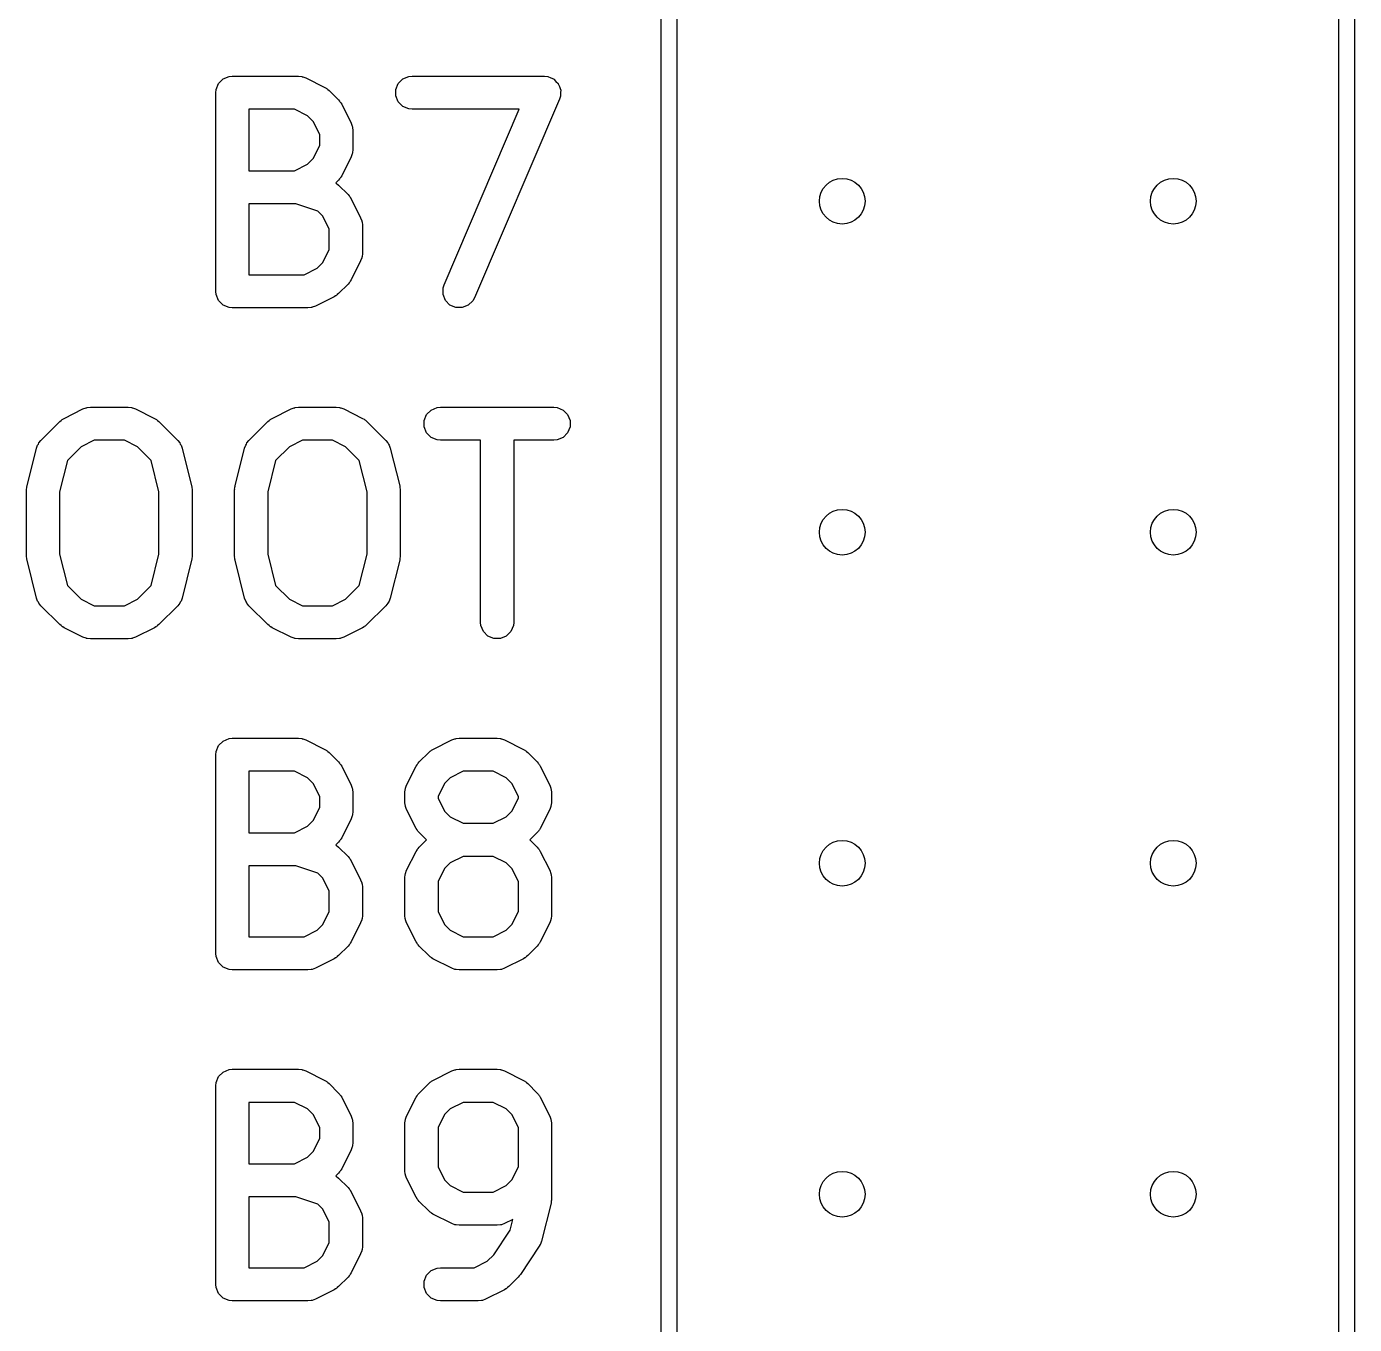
# Model space of a CAD drawing. Extents: x 0.05 to 1.97, y 0.05 to 3.57.
# Drawn here: x 1.5034 to 1.9045, y 1.1107 to 1.5028 of the extents above; entities that cross this region are included whole.
import ezdxf

# ---------------------------------------------------------------- set-up
doc = ezdxf.new("R2010")
doc.units = 0
doc.header["$MEASUREMENT"] = 0
doc.layers.add('BLACK', color=7, linetype='CONTINUOUS')

msp = doc.modelspace()

# ---------------------------------------------------------------- linework, layer by layer
at = {"layer": 'BLACK', "linetype": 'CONTINUOUS'}
for p, q in [((1.8998, 0.9), (1.8998, 2.5)), ((1.90453, 2.50236), (1.90453, 0.89764)), ((1.69508, 0.89764), (1.69508, 2.4)), ((1.6998, 2.39764), (1.6998, 0.9)), ((1.56066, 1.48374), (1.56141, 1.48554)), ((1.56141, 1.48554), (1.56279, 1.48692)), ((1.56279, 1.48692), (1.56459, 1.48767)), ((1.56459, 1.48767), (1.56556, 1.48776)), ((1.56556, 1.48776), (1.58556, 1.48776)), ((1.58556, 1.48776), (1.58654, 1.48767)), ((1.58654, 1.48767), (1.58671, 1.4876)), ((1.58671, 1.4876), (1.58688, 1.48759)), ((1.58688, 1.48759), (1.5878, 1.48723)), ((1.5878, 1.48723), (1.59351, 1.48438)), ((1.59351, 1.48438), (1.59393, 1.48411)), ((1.59393, 1.48411), (1.59406, 1.48406)), ((1.61495, 1.48374), (1.61569, 1.48554)), ((1.61569, 1.48554), (1.61707, 1.48692)), ((1.61707, 1.48692), (1.61887, 1.48767)), ((1.61887, 1.48767), (1.61985, 1.48776)), ((1.61985, 1.48776), (1.65985, 1.48776)), ((1.65985, 1.48776), (1.66083, 1.48767)), ((1.66083, 1.48767), (1.66085, 1.48765)), ((1.66085, 1.48765), (1.66088, 1.48765)), ((1.66088, 1.48765), (1.66176, 1.48728)), ((1.66176, 1.48728), (1.66263, 1.48692)), ((1.66263, 1.48692), (1.66265, 1.4869)), ((1.66265, 1.4869), (1.66268, 1.48689)), ((1.66268, 1.48689), (1.66334, 1.48621)), ((1.66334, 1.48621), (1.66401, 1.48554)), ((1.66401, 1.48554), (1.66402, 1.48551)), ((1.66402, 1.48551), (1.66404, 1.48549)), ((1.66404, 1.48549), (1.66439, 1.48461)), ((1.66439, 1.48461), (1.66475, 1.48374)), ((1.56056, 1.48276), (1.56066, 1.48374)), ((1.56056, 1.42276), (1.56056, 1.48276)), ((1.59406, 1.48406), (1.59419, 1.48395)), ((1.59419, 1.48395), (1.59434, 1.48386)), ((1.59434, 1.48386), (1.59443, 1.48376)), ((1.59443, 1.48376), (1.59481, 1.48344)), ((1.59481, 1.48344), (1.59767, 1.48058)), ((1.59767, 1.48058), (1.59799, 1.4802)), ((1.59799, 1.4802), (1.59809, 1.48011)), ((1.59809, 1.48011), (1.59818, 1.47996)), ((1.61495, 1.48179), (1.61495, 1.48374)), ((1.61569, 1.47999), (1.61495, 1.48179)), ((1.66445, 1.48079), (1.63873, 1.42079)), ((1.66474, 1.48173), (1.66445, 1.48079)), ((1.66475, 1.48179), (1.66474, 1.48176)), ((1.66474, 1.48176), (1.66474, 1.48173)), ((1.66475, 1.48374), (1.66475, 1.48371)), ((1.66475, 1.48371), (1.66477, 1.48368)), ((1.66477, 1.48368), (1.66475, 1.48273)), ((1.66475, 1.48273), (1.66475, 1.48179)), ((1.58438, 1.47776), (1.57056, 1.47776)), ((1.57056, 1.47776), (1.57056, 1.45919)), ((1.58832, 1.4758), (1.58438, 1.47776)), ((1.59818, 1.47996), (1.59829, 1.47983)), ((1.59829, 1.47983), (1.59834, 1.4797)), ((1.59834, 1.4797), (1.59861, 1.47928)), ((1.59861, 1.47928), (1.60146, 1.47357)), ((1.61707, 1.47861), (1.61569, 1.47999)), ((1.61887, 1.47786), (1.61707, 1.47861)), ((1.61985, 1.47776), (1.61887, 1.47786)), ((1.65227, 1.47776), (1.61985, 1.47776)), ((1.62954, 1.42473), (1.65227, 1.47776)), ((1.59003, 1.47409), (1.58832, 1.4758)), ((1.59199, 1.47015), (1.59003, 1.47409)), ((1.60146, 1.47357), (1.60181, 1.47265)), ((1.60181, 1.47265), (1.60183, 1.47248)), ((1.60183, 1.47248), (1.6019, 1.47231)), ((1.6019, 1.47231), (1.60199, 1.47133)), ((1.59199, 1.4668), (1.59199, 1.47015)), ((1.60199, 1.47133), (1.60199, 1.46562)), ((1.59003, 1.46287), (1.59199, 1.4668)), ((1.60181, 1.4643), (1.60146, 1.46338)), ((1.60183, 1.46448), (1.60181, 1.4643)), ((1.6019, 1.46464), (1.60183, 1.46448)), ((1.60199, 1.46562), (1.6019, 1.46464)), ((1.58438, 1.45919), (1.58832, 1.46116)), ((1.58832, 1.46116), (1.59003, 1.46287)), ((1.60146, 1.46338), (1.59861, 1.45767)), ((1.57056, 1.45919), (1.58438, 1.45919)), ((1.59767, 1.45637), (1.59683, 1.45553)), ((1.59799, 1.45675), (1.59767, 1.45637)), ((1.59809, 1.45684), (1.59799, 1.45675)), ((1.59818, 1.45699), (1.59809, 1.45684)), ((1.59829, 1.45713), (1.59818, 1.45699)), ((1.59834, 1.45725), (1.59829, 1.45713)), ((1.59861, 1.45767), (1.59834, 1.45725)), ((1.59683, 1.45553), (1.59691, 1.45549)), ((1.59691, 1.45549), (1.59767, 1.45487)), ((1.59767, 1.45487), (1.60053, 1.45201)), ((1.60053, 1.45201), (1.60084, 1.45163)), ((1.58475, 1.44919), (1.57056, 1.44919)), ((1.57056, 1.44919), (1.57056, 1.42776)), ((1.59143, 1.44696), (1.58475, 1.44919)), ((1.60084, 1.45163), (1.60094, 1.45154)), ((1.60094, 1.45154), (1.60104, 1.45139)), ((1.60104, 1.45139), (1.60115, 1.45126)), ((1.60115, 1.45126), (1.6012, 1.45113)), ((1.6012, 1.45113), (1.60146, 1.45071)), ((1.60146, 1.45071), (1.60432, 1.445)), ((1.59288, 1.44552), (1.59143, 1.44696)), ((1.59485, 1.44158), (1.59288, 1.44552)), ((1.60432, 1.445), (1.60467, 1.44408)), ((1.60467, 1.44408), (1.60468, 1.4439)), ((1.59485, 1.43537), (1.59485, 1.44158)), ((1.60468, 1.4439), (1.60475, 1.44374)), ((1.60475, 1.44374), (1.60485, 1.44276)), ((1.60485, 1.44276), (1.60485, 1.43419)), ((1.59288, 1.43144), (1.59485, 1.43537)), ((1.60432, 1.43196), (1.60146, 1.42624)), ((1.60467, 1.43287), (1.60432, 1.43196)), ((1.60468, 1.43305), (1.60467, 1.43287)), ((1.60475, 1.43322), (1.60468, 1.43305)), ((1.60485, 1.43419), (1.60475, 1.43322)), ((1.58724, 1.42776), (1.59117, 1.42973)), ((1.59117, 1.42973), (1.59288, 1.43144)), ((1.57056, 1.42776), (1.58724, 1.42776)), ((1.60053, 1.42494), (1.59767, 1.42208)), ((1.60084, 1.42533), (1.60053, 1.42494)), ((1.60094, 1.42541), (1.60084, 1.42533)), ((1.60104, 1.42556), (1.60094, 1.42541)), ((1.60115, 1.4257), (1.60104, 1.42556)), ((1.6012, 1.42582), (1.60115, 1.4257)), ((1.60146, 1.42624), (1.6012, 1.42582)), ((1.62924, 1.4238), (1.62954, 1.42473)), ((1.56066, 1.42179), (1.56056, 1.42276)), ((1.56141, 1.41999), (1.56066, 1.42179)), ((1.56279, 1.41861), (1.56141, 1.41999)), ((1.59637, 1.42115), (1.59066, 1.41829)), ((1.59679, 1.42141), (1.59637, 1.42115)), ((1.59691, 1.42146), (1.59679, 1.42141)), ((1.59705, 1.42158), (1.59691, 1.42146)), ((1.5972, 1.42167), (1.59705, 1.42158)), ((1.59729, 1.42177), (1.5972, 1.42167)), ((1.59767, 1.42208), (1.59729, 1.42177)), ((1.62922, 1.42185), (1.62924, 1.4238)), ((1.62994, 1.42004), (1.62922, 1.42185)), ((1.63131, 1.41864), (1.62994, 1.42004)), ((1.63826, 1.41993), (1.63686, 1.41857)), ((1.63873, 1.42079), (1.63826, 1.41993)), ((1.56459, 1.41786), (1.56279, 1.41861)), ((1.56556, 1.41776), (1.56459, 1.41786)), ((1.58842, 1.41776), (1.56556, 1.41776)), ((1.5894, 1.41786), (1.58842, 1.41776)), ((1.58956, 1.41793), (1.5894, 1.41786)), ((1.58974, 1.41794), (1.58956, 1.41793)), ((1.59066, 1.41829), (1.58974, 1.41794)), ((1.6331, 1.41787), (1.63131, 1.41864)), ((1.63505, 1.41785), (1.6331, 1.41787)), ((1.63686, 1.41857), (1.63505, 1.41785)), ((1.51384, 1.38376), (1.51393, 1.38386)), ((1.51393, 1.38386), (1.51408, 1.38395)), ((1.51408, 1.38395), (1.51421, 1.38406)), ((1.51421, 1.38406), (1.51434, 1.38411)), ((1.51434, 1.38411), (1.51476, 1.38438)), ((1.51476, 1.38438), (1.52047, 1.38723)), ((1.52047, 1.38723), (1.52139, 1.38759)), ((1.52139, 1.38759), (1.52157, 1.3876)), ((1.52157, 1.3876), (1.52173, 1.38767)), ((1.52173, 1.38767), (1.52271, 1.38776)), ((1.52271, 1.38776), (1.53414, 1.38776)), ((1.53414, 1.38776), (1.53511, 1.38767)), ((1.53511, 1.38767), (1.53528, 1.3876)), ((1.53528, 1.3876), (1.53546, 1.38759)), ((1.53546, 1.38759), (1.53637, 1.38723)), ((1.53637, 1.38723), (1.54209, 1.38438)), ((1.54209, 1.38438), (1.54251, 1.38411)), ((1.54251, 1.38411), (1.54263, 1.38406)), ((1.54263, 1.38406), (1.54276, 1.38395)), ((1.54276, 1.38395), (1.54292, 1.38386)), ((1.54292, 1.38386), (1.543, 1.38376)), ((1.5767, 1.38376), (1.57678, 1.38386)), ((1.57678, 1.38386), (1.57693, 1.38395)), ((1.57693, 1.38395), (1.57707, 1.38406)), ((1.57707, 1.38406), (1.57719, 1.38411)), ((1.57719, 1.38411), (1.57761, 1.38438)), ((1.57761, 1.38438), (1.58333, 1.38723)), ((1.58333, 1.38723), (1.58424, 1.38759)), ((1.58424, 1.38759), (1.58442, 1.3876)), ((1.58442, 1.3876), (1.58459, 1.38767)), ((1.58459, 1.38767), (1.58556, 1.38776)), ((1.58556, 1.38776), (1.59699, 1.38776)), ((1.59699, 1.38776), (1.59797, 1.38767)), ((1.59797, 1.38767), (1.59813, 1.3876)), ((1.59813, 1.3876), (1.59831, 1.38759)), ((1.59831, 1.38759), (1.59923, 1.38723)), ((1.59923, 1.38723), (1.60494, 1.38438)), ((1.60494, 1.38438), (1.60536, 1.38411)), ((1.60536, 1.38411), (1.60548, 1.38406)), ((1.60548, 1.38406), (1.60562, 1.38395)), ((1.60562, 1.38395), (1.60577, 1.38386)), ((1.60577, 1.38386), (1.60586, 1.38376)), ((1.62352, 1.38374), (1.62426, 1.38554)), ((1.62426, 1.38554), (1.62564, 1.38692)), ((1.62564, 1.38692), (1.62745, 1.38767)), ((1.62745, 1.38767), (1.62842, 1.38776)), ((1.62842, 1.38776), (1.66271, 1.38776)), ((1.66271, 1.38776), (1.66368, 1.38767)), ((1.66368, 1.38767), (1.66548, 1.38692)), ((1.66548, 1.38692), (1.66686, 1.38554)), ((1.66686, 1.38554), (1.66761, 1.38374)), ((1.50774, 1.37773), (1.51346, 1.38344)), ((1.51346, 1.38344), (1.51384, 1.38376)), ((1.543, 1.38376), (1.54339, 1.38344)), ((1.54339, 1.38344), (1.5491, 1.37773)), ((1.5706, 1.37773), (1.57631, 1.38344)), ((1.57631, 1.38344), (1.5767, 1.38376)), ((1.60586, 1.38376), (1.60624, 1.38344)), ((1.60624, 1.38344), (1.61196, 1.37773)), ((1.62352, 1.38179), (1.62352, 1.38374)), ((1.62426, 1.37999), (1.62352, 1.38179)), ((1.62564, 1.37861), (1.62426, 1.37999)), ((1.66686, 1.37999), (1.66548, 1.37861)), ((1.66761, 1.38179), (1.66686, 1.37999)), ((1.66761, 1.38374), (1.66761, 1.38179)), ((1.50643, 1.3754), (1.50676, 1.37633)), ((1.50676, 1.37633), (1.50698, 1.37663)), ((1.50698, 1.37663), (1.50712, 1.37697)), ((1.50712, 1.37697), (1.50774, 1.37773)), ((1.51995, 1.3758), (1.51579, 1.37164)), ((1.52389, 1.37776), (1.51995, 1.3758)), ((1.53296, 1.37776), (1.52389, 1.37776)), ((1.53689, 1.3758), (1.53296, 1.37776)), ((1.54105, 1.37164), (1.53689, 1.3758)), ((1.5491, 1.37773), (1.54972, 1.37697)), ((1.54972, 1.37697), (1.54986, 1.37663)), ((1.54986, 1.37663), (1.55008, 1.37633)), ((1.55008, 1.37633), (1.55041, 1.3754)), ((1.56928, 1.3754), (1.56961, 1.37633)), ((1.56961, 1.37633), (1.56984, 1.37663)), ((1.56984, 1.37663), (1.56998, 1.37697)), ((1.56998, 1.37697), (1.5706, 1.37773)), ((1.58281, 1.3758), (1.57865, 1.37164)), ((1.58674, 1.37776), (1.58281, 1.3758)), ((1.59581, 1.37776), (1.58674, 1.37776)), ((1.59974, 1.3758), (1.59581, 1.37776)), ((1.60391, 1.37164), (1.59974, 1.3758)), ((1.61196, 1.37773), (1.61258, 1.37697)), ((1.61258, 1.37697), (1.61272, 1.37663)), ((1.61272, 1.37663), (1.61294, 1.37633)), ((1.61294, 1.37633), (1.61327, 1.3754)), ((1.62745, 1.37786), (1.62564, 1.37861)), ((1.62842, 1.37776), (1.62745, 1.37786)), ((1.64056, 1.37776), (1.62842, 1.37776)), ((1.64056, 1.32276), (1.64056, 1.37776)), ((1.66271, 1.37776), (1.65056, 1.37776)), ((1.65056, 1.37776), (1.65056, 1.32276)), ((1.66368, 1.37786), (1.66271, 1.37776)), ((1.66548, 1.37861), (1.66368, 1.37786)), ((1.50357, 1.36398), (1.50643, 1.3754)), ((1.55041, 1.3754), (1.55327, 1.36398)), ((1.56643, 1.36398), (1.56928, 1.3754)), ((1.61327, 1.3754), (1.61613, 1.36398)), ((1.51579, 1.37164), (1.51342, 1.36215)), ((1.54342, 1.36215), (1.54105, 1.37164)), ((1.57865, 1.37164), (1.57628, 1.36215)), ((1.60628, 1.36215), (1.60391, 1.37164)), ((1.50352, 1.36374), (1.50355, 1.36381)), ((1.50355, 1.36381), (1.50357, 1.36398)), ((1.55327, 1.36398), (1.5533, 1.36381)), ((1.5533, 1.36381), (1.55333, 1.36374)), ((1.56637, 1.36374), (1.5664, 1.36381)), ((1.5664, 1.36381), (1.56643, 1.36398)), ((1.61613, 1.36398), (1.61615, 1.36381)), ((1.61615, 1.36381), (1.61618, 1.36374)), ((1.50342, 1.36276), (1.50344, 1.36293)), ((1.50342, 1.34276), (1.50342, 1.36276)), ((1.50343, 1.36301), (1.50348, 1.36337)), ((1.50344, 1.36293), (1.50343, 1.36301)), ((1.50348, 1.36337), (1.50352, 1.36374)), ((1.51342, 1.36215), (1.51342, 1.34338)), ((1.54342, 1.34338), (1.54342, 1.36215)), ((1.55333, 1.36374), (1.55336, 1.36337)), ((1.55336, 1.36337), (1.55342, 1.36301)), ((1.55342, 1.36301), (1.5534, 1.36293)), ((1.5534, 1.36293), (1.55342, 1.36276)), ((1.55342, 1.36276), (1.55342, 1.34276)), ((1.56628, 1.36301), (1.56634, 1.36337)), ((1.56629, 1.36293), (1.56628, 1.36301)), ((1.56628, 1.36276), (1.56629, 1.36293)), ((1.56628, 1.34276), (1.56628, 1.36276)), ((1.56634, 1.36337), (1.56637, 1.36374)), ((1.57628, 1.36215), (1.57628, 1.34338)), ((1.60628, 1.34338), (1.60628, 1.36215)), ((1.61618, 1.36374), (1.61622, 1.36337)), ((1.61622, 1.36337), (1.61627, 1.36301)), ((1.61627, 1.36301), (1.61626, 1.36293)), ((1.61626, 1.36293), (1.61628, 1.36276)), ((1.61628, 1.36276), (1.61628, 1.34276)), ((1.50344, 1.34259), (1.50342, 1.34276)), ((1.50343, 1.34252), (1.50344, 1.34259)), ((1.50348, 1.34215), (1.50343, 1.34252)), ((1.50352, 1.34179), (1.50348, 1.34215)), ((1.50355, 1.34172), (1.50352, 1.34179)), ((1.50357, 1.34155), (1.50355, 1.34172)), ((1.50643, 1.33012), (1.50357, 1.34155)), ((1.51342, 1.34338), (1.51579, 1.33389)), ((1.54105, 1.33389), (1.54342, 1.34338)), ((1.55327, 1.34155), (1.55041, 1.33012)), ((1.5533, 1.34172), (1.55327, 1.34155)), ((1.55333, 1.34179), (1.5533, 1.34172)), ((1.55336, 1.34215), (1.55333, 1.34179)), ((1.55342, 1.34252), (1.55336, 1.34215)), ((1.55342, 1.34276), (1.5534, 1.34259)), ((1.5534, 1.34259), (1.55342, 1.34252)), ((1.56629, 1.34259), (1.56628, 1.34276)), ((1.56628, 1.34252), (1.56629, 1.34259)), ((1.56634, 1.34215), (1.56628, 1.34252)), ((1.56637, 1.34179), (1.56634, 1.34215)), ((1.5664, 1.34172), (1.56637, 1.34179)), ((1.56643, 1.34155), (1.5664, 1.34172)), ((1.56928, 1.33012), (1.56643, 1.34155)), ((1.57628, 1.34338), (1.57865, 1.33389)), ((1.60391, 1.33389), (1.60628, 1.34338)), ((1.61613, 1.34155), (1.61327, 1.33012)), ((1.61615, 1.34172), (1.61613, 1.34155)), ((1.61618, 1.34179), (1.61615, 1.34172)), ((1.61622, 1.34215), (1.61618, 1.34179)), ((1.61627, 1.34252), (1.61622, 1.34215)), ((1.61628, 1.34276), (1.61626, 1.34259)), ((1.61626, 1.34259), (1.61627, 1.34252)), ((1.51579, 1.33389), (1.51995, 1.32973)), ((1.53689, 1.32973), (1.54105, 1.33389)), ((1.57865, 1.33389), (1.58281, 1.32973)), ((1.59974, 1.32973), (1.60391, 1.33389)), ((1.50676, 1.3292), (1.50643, 1.33012)), ((1.50698, 1.3289), (1.50676, 1.3292)), ((1.50712, 1.32856), (1.50698, 1.3289)), ((1.50774, 1.3278), (1.50712, 1.32856)), ((1.51346, 1.32208), (1.50774, 1.3278)), ((1.51995, 1.32973), (1.52389, 1.32776)), ((1.52389, 1.32776), (1.53296, 1.32776)), ((1.53296, 1.32776), (1.53689, 1.32973)), ((1.5491, 1.3278), (1.54339, 1.32208)), ((1.54972, 1.32856), (1.5491, 1.3278)), ((1.54986, 1.3289), (1.54972, 1.32856)), ((1.55008, 1.3292), (1.54986, 1.3289)), ((1.55041, 1.33012), (1.55008, 1.3292)), ((1.56961, 1.3292), (1.56928, 1.33012)), ((1.56984, 1.3289), (1.56961, 1.3292)), ((1.56998, 1.32856), (1.56984, 1.3289)), ((1.5706, 1.3278), (1.56998, 1.32856)), ((1.57631, 1.32208), (1.5706, 1.3278)), ((1.58281, 1.32973), (1.58674, 1.32776)), ((1.58674, 1.32776), (1.59581, 1.32776)), ((1.59581, 1.32776), (1.59974, 1.32973)), ((1.61196, 1.3278), (1.60624, 1.32208)), ((1.61258, 1.32856), (1.61196, 1.3278)), ((1.61272, 1.3289), (1.61258, 1.32856)), ((1.61294, 1.3292), (1.61272, 1.3289)), ((1.61327, 1.33012), (1.61294, 1.3292)), ((1.51384, 1.32177), (1.51346, 1.32208)), ((1.51393, 1.32167), (1.51384, 1.32177)), ((1.51408, 1.32158), (1.51393, 1.32167)), ((1.51421, 1.32146), (1.51408, 1.32158)), ((1.51434, 1.32141), (1.51421, 1.32146)), ((1.51476, 1.32115), (1.51434, 1.32141)), ((1.52047, 1.31829), (1.51476, 1.32115)), ((1.54209, 1.32115), (1.53637, 1.31829)), ((1.54251, 1.32141), (1.54209, 1.32115)), ((1.54263, 1.32146), (1.54251, 1.32141)), ((1.54276, 1.32158), (1.54263, 1.32146)), ((1.54292, 1.32167), (1.54276, 1.32158)), ((1.543, 1.32177), (1.54292, 1.32167)), ((1.54339, 1.32208), (1.543, 1.32177)), ((1.5767, 1.32177), (1.57631, 1.32208)), ((1.57678, 1.32167), (1.5767, 1.32177)), ((1.57693, 1.32158), (1.57678, 1.32167)), ((1.57707, 1.32146), (1.57693, 1.32158)), ((1.57719, 1.32141), (1.57707, 1.32146)), ((1.57761, 1.32115), (1.57719, 1.32141)), ((1.58333, 1.31829), (1.57761, 1.32115)), ((1.60494, 1.32115), (1.59923, 1.31829)), ((1.60536, 1.32141), (1.60494, 1.32115)), ((1.60548, 1.32146), (1.60536, 1.32141)), ((1.60562, 1.32158), (1.60548, 1.32146)), ((1.60577, 1.32167), (1.60562, 1.32158)), ((1.60586, 1.32177), (1.60577, 1.32167)), ((1.60624, 1.32208), (1.60586, 1.32177)), ((1.64066, 1.32179), (1.64056, 1.32276)), ((1.64141, 1.31999), (1.64066, 1.32179)), ((1.64279, 1.31861), (1.64141, 1.31999)), ((1.64972, 1.31999), (1.64834, 1.31861)), ((1.65047, 1.32179), (1.64972, 1.31999)), ((1.65056, 1.32276), (1.65047, 1.32179)), ((1.52139, 1.31794), (1.52047, 1.31829)), ((1.52157, 1.31793), (1.52139, 1.31794)), ((1.52173, 1.31786), (1.52157, 1.31793)), ((1.52271, 1.31776), (1.52173, 1.31786)), ((1.53414, 1.31776), (1.52271, 1.31776)), ((1.53511, 1.31786), (1.53414, 1.31776)), ((1.53528, 1.31793), (1.53511, 1.31786)), ((1.53546, 1.31794), (1.53528, 1.31793)), ((1.53637, 1.31829), (1.53546, 1.31794)), ((1.58424, 1.31794), (1.58333, 1.31829)), ((1.58442, 1.31793), (1.58424, 1.31794)), ((1.58459, 1.31786), (1.58442, 1.31793)), ((1.58556, 1.31776), (1.58459, 1.31786)), ((1.59699, 1.31776), (1.58556, 1.31776)), ((1.59797, 1.31786), (1.59699, 1.31776)), ((1.59813, 1.31793), (1.59797, 1.31786)), ((1.59831, 1.31794), (1.59813, 1.31793)), ((1.59923, 1.31829), (1.59831, 1.31794)), ((1.64459, 1.31786), (1.64279, 1.31861)), ((1.64654, 1.31786), (1.64459, 1.31786)), ((1.64834, 1.31861), (1.64654, 1.31786)), ((1.56279, 1.28692), (1.56459, 1.28767)), ((1.56459, 1.28767), (1.56556, 1.28776)), ((1.56556, 1.28776), (1.58556, 1.28776)), ((1.58556, 1.28776), (1.58654, 1.28767)), ((1.58654, 1.28767), (1.58671, 1.2876)), ((1.58671, 1.2876), (1.58688, 1.28759)), ((1.58688, 1.28759), (1.5878, 1.28723)), ((1.6319, 1.28723), (1.63281, 1.28759)), ((1.63281, 1.28759), (1.63299, 1.2876)), ((1.63299, 1.2876), (1.63316, 1.28767)), ((1.63316, 1.28767), (1.63414, 1.28776)), ((1.63414, 1.28776), (1.64556, 1.28776)), ((1.64556, 1.28776), (1.64654, 1.28767)), ((1.64654, 1.28767), (1.64671, 1.2876)), ((1.64671, 1.2876), (1.64688, 1.28759)), ((1.64688, 1.28759), (1.6478, 1.28723)), ((1.56056, 1.28276), (1.56066, 1.28374)), ((1.56066, 1.28374), (1.56141, 1.28554)), ((1.56141, 1.28554), (1.56279, 1.28692)), ((1.5878, 1.28723), (1.59351, 1.28438)), ((1.59351, 1.28438), (1.59393, 1.28411)), ((1.59393, 1.28411), (1.59406, 1.28406)), ((1.59406, 1.28406), (1.59419, 1.28395)), ((1.59419, 1.28395), (1.59434, 1.28386)), ((1.59434, 1.28386), (1.59443, 1.28376)), ((1.59443, 1.28376), (1.59481, 1.28344)), ((1.62489, 1.28344), (1.62527, 1.28376)), ((1.62527, 1.28376), (1.62536, 1.28386)), ((1.62536, 1.28386), (1.62551, 1.28395)), ((1.62551, 1.28395), (1.62564, 1.28406)), ((1.62564, 1.28406), (1.62577, 1.28411)), ((1.62577, 1.28411), (1.62618, 1.28438)), ((1.62618, 1.28438), (1.6319, 1.28723)), ((1.6478, 1.28723), (1.65351, 1.28438)), ((1.65351, 1.28438), (1.65393, 1.28411)), ((1.65393, 1.28411), (1.65406, 1.28406)), ((1.65406, 1.28406), (1.65419, 1.28395)), ((1.65419, 1.28395), (1.65434, 1.28386)), ((1.65434, 1.28386), (1.65443, 1.28376)), ((1.65443, 1.28376), (1.65481, 1.28344)), ((1.56056, 1.22276), (1.56056, 1.28276)), ((1.59481, 1.28344), (1.59767, 1.28058)), ((1.59767, 1.28058), (1.59799, 1.2802)), ((1.59799, 1.2802), (1.59809, 1.28011)), ((1.59809, 1.28011), (1.59818, 1.27996)), ((1.59818, 1.27996), (1.59829, 1.27983)), ((1.59829, 1.27983), (1.59834, 1.2797)), ((1.59834, 1.2797), (1.59861, 1.27928)), ((1.62109, 1.27928), (1.62136, 1.2797)), ((1.62136, 1.2797), (1.62141, 1.27983)), ((1.62141, 1.27983), (1.62152, 1.27996)), ((1.62152, 1.27996), (1.62161, 1.28011)), ((1.62161, 1.28011), (1.62171, 1.2802)), ((1.62171, 1.2802), (1.62203, 1.28058)), ((1.62203, 1.28058), (1.62489, 1.28344)), ((1.65481, 1.28344), (1.65767, 1.28058)), ((1.65767, 1.28058), (1.65799, 1.2802)), ((1.65799, 1.2802), (1.65809, 1.28011)), ((1.65809, 1.28011), (1.65818, 1.27996)), ((1.65818, 1.27996), (1.65829, 1.27983)), ((1.65829, 1.27983), (1.65834, 1.2797)), ((1.65834, 1.2797), (1.65861, 1.27928)), ((1.58438, 1.27776), (1.57056, 1.27776)), ((1.57056, 1.27776), (1.57056, 1.25919)), ((1.58832, 1.2758), (1.58438, 1.27776)), ((1.59003, 1.27409), (1.58832, 1.2758)), ((1.59861, 1.27928), (1.60146, 1.27357)), ((1.61823, 1.27357), (1.62109, 1.27928)), ((1.63138, 1.2758), (1.62967, 1.27409)), ((1.63532, 1.27776), (1.63138, 1.2758)), ((1.64438, 1.27776), (1.63532, 1.27776)), ((1.64832, 1.2758), (1.64438, 1.27776)), ((1.65003, 1.27409), (1.64832, 1.2758)), ((1.65861, 1.27928), (1.66146, 1.27357)), ((1.59199, 1.27015), (1.59003, 1.27409)), ((1.60146, 1.27357), (1.60181, 1.27265)), ((1.60181, 1.27265), (1.60183, 1.27248)), ((1.60183, 1.27248), (1.6019, 1.27231)), ((1.6019, 1.27231), (1.60199, 1.27133)), ((1.61771, 1.27133), (1.6178, 1.27231)), ((1.6178, 1.27231), (1.61787, 1.27248)), ((1.61787, 1.27248), (1.61788, 1.27265)), ((1.61788, 1.27265), (1.61823, 1.27357)), ((1.62967, 1.27409), (1.62771, 1.27015)), ((1.65199, 1.27015), (1.65003, 1.27409)), ((1.66146, 1.27357), (1.66181, 1.27265)), ((1.66181, 1.27265), (1.66183, 1.27248)), ((1.66183, 1.27248), (1.6619, 1.27231)), ((1.6619, 1.27231), (1.66199, 1.27133)), ((1.59199, 1.2668), (1.59199, 1.27015)), ((1.60199, 1.27133), (1.60199, 1.26562)), ((1.61771, 1.26848), (1.61771, 1.27133)), ((1.6178, 1.2675), (1.61771, 1.26848)), ((1.61787, 1.26734), (1.6178, 1.2675)), ((1.62771, 1.27015), (1.62771, 1.26966)), ((1.62771, 1.26966), (1.62967, 1.26572)), ((1.65003, 1.26572), (1.65199, 1.26966)), ((1.65199, 1.26966), (1.65199, 1.27015)), ((1.6619, 1.2675), (1.66183, 1.26734)), ((1.66199, 1.26848), (1.6619, 1.2675)), ((1.66199, 1.27133), (1.66199, 1.26848)), ((1.59003, 1.26287), (1.59199, 1.2668)), ((1.60181, 1.2643), (1.60146, 1.26338)), ((1.60183, 1.26448), (1.60181, 1.2643)), ((1.6019, 1.26464), (1.60183, 1.26448)), ((1.60199, 1.26562), (1.6019, 1.26464)), ((1.61788, 1.26716), (1.61787, 1.26734)), ((1.61823, 1.26624), (1.61788, 1.26716)), ((1.62109, 1.26053), (1.61823, 1.26624)), ((1.62967, 1.26572), (1.63138, 1.26401)), ((1.63138, 1.26401), (1.63532, 1.26205)), ((1.64438, 1.26205), (1.64832, 1.26401)), ((1.64832, 1.26401), (1.65003, 1.26572)), ((1.66146, 1.26624), (1.65861, 1.26053)), ((1.66181, 1.26716), (1.66146, 1.26624)), ((1.66183, 1.26734), (1.66181, 1.26716)), ((1.58438, 1.25919), (1.58832, 1.26116)), ((1.58832, 1.26116), (1.59003, 1.26287)), ((1.60146, 1.26338), (1.59861, 1.25767)), ((1.62136, 1.26011), (1.62109, 1.26053)), ((1.62141, 1.25998), (1.62136, 1.26011)), ((1.62152, 1.25985), (1.62141, 1.25998)), ((1.62161, 1.2597), (1.62152, 1.25985)), ((1.62171, 1.25961), (1.62161, 1.2597)), ((1.62203, 1.25923), (1.62171, 1.25961)), ((1.63532, 1.26205), (1.64438, 1.26205)), ((1.65799, 1.25961), (1.65767, 1.25923)), ((1.65809, 1.2597), (1.65799, 1.25961)), ((1.65818, 1.25985), (1.65809, 1.2597)), ((1.65829, 1.25998), (1.65818, 1.25985)), ((1.65834, 1.26011), (1.65829, 1.25998)), ((1.65861, 1.26053), (1.65834, 1.26011)), ((1.57056, 1.25919), (1.58438, 1.25919)), ((1.59767, 1.25637), (1.59683, 1.25553)), ((1.59683, 1.25553), (1.59691, 1.25549)), ((1.59691, 1.25549), (1.59767, 1.25487)), ((1.59799, 1.25675), (1.59767, 1.25637)), ((1.59809, 1.25684), (1.59799, 1.25675)), ((1.59818, 1.25699), (1.59809, 1.25684)), ((1.59829, 1.25713), (1.59818, 1.25699)), ((1.59834, 1.25725), (1.59829, 1.25713)), ((1.59861, 1.25767), (1.59834, 1.25725)), ((1.62421, 1.25705), (1.62203, 1.25923)), ((1.62203, 1.25487), (1.62421, 1.25705)), ((1.65767, 1.25923), (1.65549, 1.25705)), ((1.65549, 1.25705), (1.65767, 1.25487)), ((1.59767, 1.25487), (1.60053, 1.25201)), ((1.60053, 1.25201), (1.60084, 1.25163)), ((1.60084, 1.25163), (1.60094, 1.25154)), ((1.60094, 1.25154), (1.60104, 1.25139)), ((1.61823, 1.24786), (1.62109, 1.25357)), ((1.62109, 1.25357), (1.62136, 1.25399)), ((1.62136, 1.25399), (1.62141, 1.25411)), ((1.62141, 1.25411), (1.62152, 1.25425)), ((1.62152, 1.25425), (1.62161, 1.2544)), ((1.62161, 1.2544), (1.62171, 1.25449)), ((1.62171, 1.25449), (1.62203, 1.25487)), ((1.63532, 1.25205), (1.63138, 1.25008)), ((1.64438, 1.25205), (1.63532, 1.25205)), ((1.64832, 1.25008), (1.64438, 1.25205)), ((1.65767, 1.25487), (1.65799, 1.25449)), ((1.65799, 1.25449), (1.65809, 1.2544)), ((1.65809, 1.2544), (1.65818, 1.25425)), ((1.65818, 1.25425), (1.65829, 1.25411)), ((1.65829, 1.25411), (1.65834, 1.25399)), ((1.65834, 1.25399), (1.65861, 1.25357)), ((1.65861, 1.25357), (1.66146, 1.24786)), ((1.58475, 1.24919), (1.57056, 1.24919)), ((1.57056, 1.24919), (1.57056, 1.22776)), ((1.59143, 1.24696), (1.58475, 1.24919)), ((1.60104, 1.25139), (1.60115, 1.25126)), ((1.60115, 1.25126), (1.6012, 1.25113)), ((1.6012, 1.25113), (1.60146, 1.25071)), ((1.60146, 1.25071), (1.60432, 1.245)), ((1.61788, 1.24694), (1.61823, 1.24786)), ((1.62967, 1.24837), (1.62771, 1.24444)), ((1.63138, 1.25008), (1.62967, 1.24837)), ((1.65003, 1.24837), (1.64832, 1.25008)), ((1.65199, 1.24444), (1.65003, 1.24837)), ((1.66146, 1.24786), (1.66181, 1.24694)), ((1.59288, 1.24552), (1.59143, 1.24696)), ((1.59485, 1.24158), (1.59288, 1.24552)), ((1.60432, 1.245), (1.60467, 1.24408)), ((1.60467, 1.24408), (1.60468, 1.2439)), ((1.60468, 1.2439), (1.60475, 1.24374)), ((1.60475, 1.24374), (1.60485, 1.24276)), ((1.61771, 1.24562), (1.6178, 1.2466)), ((1.61771, 1.23419), (1.61771, 1.24562)), ((1.6178, 1.2466), (1.61787, 1.24676)), ((1.61787, 1.24676), (1.61788, 1.24694)), ((1.62771, 1.24444), (1.62771, 1.23537)), ((1.65199, 1.23537), (1.65199, 1.24444)), ((1.66181, 1.24694), (1.66183, 1.24676)), ((1.66183, 1.24676), (1.6619, 1.2466)), ((1.6619, 1.2466), (1.66199, 1.24562)), ((1.66199, 1.24562), (1.66199, 1.23419)), ((1.59485, 1.23537), (1.59485, 1.24158)), ((1.60485, 1.24276), (1.60485, 1.23419)), ((1.59117, 1.22973), (1.59288, 1.23144)), ((1.59288, 1.23144), (1.59485, 1.23537)), ((1.60432, 1.23196), (1.60146, 1.22624)), ((1.60467, 1.23287), (1.60432, 1.23196)), ((1.60468, 1.23305), (1.60467, 1.23287)), ((1.60475, 1.23322), (1.60468, 1.23305)), ((1.60485, 1.23419), (1.60475, 1.23322)), ((1.6178, 1.23322), (1.61771, 1.23419)), ((1.61787, 1.23305), (1.6178, 1.23322)), ((1.61788, 1.23287), (1.61787, 1.23305)), ((1.61823, 1.23196), (1.61788, 1.23287)), ((1.62109, 1.22624), (1.61823, 1.23196)), ((1.62771, 1.23537), (1.62967, 1.23144)), ((1.62967, 1.23144), (1.63138, 1.22973)), ((1.64832, 1.22973), (1.65003, 1.23144)), ((1.65003, 1.23144), (1.65199, 1.23537)), ((1.66146, 1.23196), (1.65861, 1.22624)), ((1.66181, 1.23287), (1.66146, 1.23196)), ((1.66183, 1.23305), (1.66181, 1.23287)), ((1.6619, 1.23322), (1.66183, 1.23305)), ((1.66199, 1.23419), (1.6619, 1.23322)), ((1.57056, 1.22776), (1.58724, 1.22776)), ((1.58724, 1.22776), (1.59117, 1.22973)), ((1.63138, 1.22973), (1.63532, 1.22776)), ((1.63532, 1.22776), (1.64438, 1.22776)), ((1.64438, 1.22776), (1.64832, 1.22973)), ((1.60053, 1.22494), (1.59767, 1.22208)), ((1.60084, 1.22533), (1.60053, 1.22494)), ((1.60094, 1.22541), (1.60084, 1.22533)), ((1.60104, 1.22556), (1.60094, 1.22541)), ((1.60115, 1.2257), (1.60104, 1.22556)), ((1.6012, 1.22582), (1.60115, 1.2257)), ((1.60146, 1.22624), (1.6012, 1.22582)), ((1.62136, 1.22582), (1.62109, 1.22624)), ((1.62141, 1.2257), (1.62136, 1.22582)), ((1.62152, 1.22556), (1.62141, 1.2257)), ((1.62161, 1.22541), (1.62152, 1.22556)), ((1.62171, 1.22533), (1.62161, 1.22541)), ((1.62203, 1.22494), (1.62171, 1.22533)), ((1.62489, 1.22208), (1.62203, 1.22494)), ((1.65767, 1.22494), (1.65481, 1.22208)), ((1.65799, 1.22533), (1.65767, 1.22494)), ((1.65809, 1.22541), (1.65799, 1.22533)), ((1.65818, 1.22556), (1.65809, 1.22541)), ((1.65829, 1.2257), (1.65818, 1.22556)), ((1.65834, 1.22582), (1.65829, 1.2257)), ((1.65861, 1.22624), (1.65834, 1.22582)), ((1.56066, 1.22179), (1.56056, 1.22276)), ((1.56141, 1.21999), (1.56066, 1.22179)), ((1.56279, 1.21861), (1.56141, 1.21999)), ((1.59637, 1.22115), (1.59066, 1.21829)), ((1.59679, 1.22141), (1.59637, 1.22115)), ((1.59691, 1.22146), (1.59679, 1.22141)), ((1.59705, 1.22158), (1.59691, 1.22146)), ((1.5972, 1.22167), (1.59705, 1.22158)), ((1.59729, 1.22177), (1.5972, 1.22167)), ((1.59767, 1.22208), (1.59729, 1.22177)), ((1.62527, 1.22177), (1.62489, 1.22208)), ((1.62536, 1.22167), (1.62527, 1.22177)), ((1.62551, 1.22158), (1.62536, 1.22167)), ((1.62564, 1.22146), (1.62551, 1.22158)), ((1.62577, 1.22141), (1.62564, 1.22146)), ((1.62618, 1.22115), (1.62577, 1.22141)), ((1.6319, 1.21829), (1.62618, 1.22115)), ((1.65351, 1.22115), (1.6478, 1.21829)), ((1.65393, 1.22141), (1.65351, 1.22115)), ((1.65406, 1.22146), (1.65393, 1.22141)), ((1.65419, 1.22158), (1.65406, 1.22146)), ((1.65434, 1.22167), (1.65419, 1.22158)), ((1.65443, 1.22177), (1.65434, 1.22167)), ((1.65481, 1.22208), (1.65443, 1.22177)), ((1.56459, 1.21786), (1.56279, 1.21861)), ((1.56556, 1.21776), (1.56459, 1.21786)), ((1.58842, 1.21776), (1.56556, 1.21776)), ((1.5894, 1.21786), (1.58842, 1.21776)), ((1.58956, 1.21793), (1.5894, 1.21786)), ((1.58974, 1.21794), (1.58956, 1.21793)), ((1.59066, 1.21829), (1.58974, 1.21794)), ((1.63281, 1.21794), (1.6319, 1.21829)), ((1.63299, 1.21793), (1.63281, 1.21794)), ((1.63316, 1.21786), (1.63299, 1.21793)), ((1.63414, 1.21776), (1.63316, 1.21786)), ((1.64556, 1.21776), (1.63414, 1.21776)), ((1.64654, 1.21786), (1.64556, 1.21776)), ((1.64671, 1.21793), (1.64654, 1.21786)), ((1.64688, 1.21794), (1.64671, 1.21793)), ((1.6478, 1.21829), (1.64688, 1.21794)), ((1.56279, 1.18692), (1.56459, 1.18767)), ((1.56459, 1.18767), (1.56556, 1.18776)), ((1.56556, 1.18776), (1.58556, 1.18776)), ((1.58556, 1.18776), (1.58654, 1.18767)), ((1.58654, 1.18767), (1.58671, 1.1876)), ((1.58671, 1.1876), (1.58688, 1.18759)), ((1.58688, 1.18759), (1.5878, 1.18724)), ((1.6319, 1.18724), (1.63281, 1.18759)), ((1.63281, 1.18759), (1.63299, 1.1876)), ((1.63299, 1.1876), (1.63316, 1.18767)), ((1.63316, 1.18767), (1.63414, 1.18776)), ((1.63414, 1.18776), (1.64556, 1.18776)), ((1.64556, 1.18776), (1.64654, 1.18767)), ((1.64654, 1.18767), (1.64671, 1.1876)), ((1.64671, 1.1876), (1.64688, 1.18759)), ((1.64688, 1.18759), (1.6478, 1.18724)), ((1.56056, 1.18276), (1.56066, 1.18374)), ((1.56066, 1.18374), (1.56141, 1.18554)), ((1.56141, 1.18554), (1.56279, 1.18692)), ((1.5878, 1.18724), (1.59351, 1.18438)), ((1.59351, 1.18438), (1.59393, 1.18411)), ((1.59393, 1.18411), (1.59406, 1.18406)), ((1.59406, 1.18406), (1.59419, 1.18395)), ((1.59419, 1.18395), (1.59434, 1.18386)), ((1.59434, 1.18386), (1.59443, 1.18376)), ((1.59443, 1.18376), (1.59481, 1.18344)), ((1.59481, 1.18344), (1.59767, 1.18058)), ((1.62203, 1.18058), (1.62489, 1.18344)), ((1.62489, 1.18344), (1.62527, 1.18376)), ((1.62527, 1.18376), (1.62536, 1.18386)), ((1.62536, 1.18386), (1.62551, 1.18395)), ((1.62551, 1.18395), (1.62564, 1.18406)), ((1.62564, 1.18406), (1.62577, 1.18411)), ((1.62577, 1.18411), (1.62618, 1.18438)), ((1.62618, 1.18438), (1.6319, 1.18724)), ((1.6478, 1.18724), (1.65351, 1.18438)), ((1.65351, 1.18438), (1.65393, 1.18411)), ((1.65393, 1.18411), (1.65406, 1.18406)), ((1.65406, 1.18406), (1.65419, 1.18395)), ((1.65419, 1.18395), (1.65434, 1.18386)), ((1.65434, 1.18386), (1.65443, 1.18376)), ((1.65443, 1.18376), (1.65481, 1.18344)), ((1.65481, 1.18344), (1.65767, 1.18058)), ((1.56056, 1.12276), (1.56056, 1.18276)), ((1.59767, 1.18058), (1.59799, 1.1802)), ((1.59799, 1.1802), (1.59809, 1.18011)), ((1.59809, 1.18011), (1.59818, 1.17996)), ((1.59818, 1.17996), (1.59829, 1.17983)), ((1.59829, 1.17983), (1.59834, 1.1797)), ((1.59834, 1.1797), (1.59861, 1.17928)), ((1.59861, 1.17928), (1.60146, 1.17357)), ((1.61823, 1.17357), (1.62109, 1.17928)), ((1.62109, 1.17928), (1.62136, 1.1797)), ((1.62136, 1.1797), (1.62141, 1.17983)), ((1.62141, 1.17983), (1.62152, 1.17996)), ((1.62152, 1.17996), (1.62161, 1.18011)), ((1.62161, 1.18011), (1.62171, 1.1802)), ((1.62171, 1.1802), (1.62203, 1.18058)), ((1.65767, 1.18058), (1.65799, 1.1802)), ((1.65799, 1.1802), (1.65809, 1.18011)), ((1.65809, 1.18011), (1.65818, 1.17996)), ((1.65818, 1.17996), (1.65829, 1.17983)), ((1.65829, 1.17983), (1.65834, 1.1797)), ((1.65834, 1.1797), (1.65861, 1.17928)), ((1.65861, 1.17928), (1.66146, 1.17357)), ((1.58438, 1.17776), (1.57056, 1.17776)), ((1.57056, 1.17776), (1.57056, 1.15919)), ((1.58832, 1.1758), (1.58438, 1.17776)), ((1.59003, 1.17409), (1.58832, 1.1758)), ((1.63138, 1.1758), (1.62967, 1.17409)), ((1.63532, 1.17776), (1.63138, 1.1758)), ((1.64438, 1.17776), (1.63532, 1.17776)), ((1.64832, 1.1758), (1.64438, 1.17776)), ((1.65003, 1.17409), (1.64832, 1.1758)), ((1.59199, 1.17015), (1.59003, 1.17409)), ((1.60146, 1.17357), (1.60181, 1.17265)), ((1.60181, 1.17265), (1.60183, 1.17248)), ((1.60183, 1.17248), (1.6019, 1.17231)), ((1.6019, 1.17231), (1.60199, 1.17133)), ((1.60199, 1.17133), (1.60199, 1.16562)), ((1.61771, 1.17133), (1.6178, 1.17231)), ((1.61771, 1.15705), (1.61771, 1.17133)), ((1.6178, 1.17231), (1.61787, 1.17248)), ((1.61787, 1.17248), (1.61788, 1.17265)), ((1.61788, 1.17265), (1.61823, 1.17357)), ((1.62967, 1.17409), (1.62771, 1.17015)), ((1.65199, 1.17015), (1.65003, 1.17409)), ((1.66146, 1.17357), (1.66181, 1.17265)), ((1.66181, 1.17265), (1.66183, 1.17248)), ((1.66183, 1.17248), (1.6619, 1.17231)), ((1.6619, 1.17231), (1.66199, 1.17133)), ((1.66199, 1.17133), (1.66199, 1.14848)), ((1.59199, 1.1668), (1.59199, 1.17015)), ((1.62771, 1.17015), (1.62771, 1.15823)), ((1.65199, 1.15823), (1.65199, 1.17015)), ((1.59003, 1.16287), (1.59199, 1.1668)), ((1.60146, 1.16338), (1.59861, 1.15767)), ((1.60181, 1.1643), (1.60146, 1.16338)), ((1.60183, 1.16448), (1.60181, 1.1643)), ((1.6019, 1.16464), (1.60183, 1.16448)), ((1.60199, 1.16562), (1.6019, 1.16464)), ((1.58438, 1.15919), (1.58832, 1.16116)), ((1.58832, 1.16116), (1.59003, 1.16287)), ((1.57056, 1.15919), (1.58438, 1.15919)), ((1.59767, 1.15637), (1.59683, 1.15553)), ((1.59683, 1.15553), (1.59691, 1.15549)), ((1.59691, 1.15549), (1.59767, 1.15487)), ((1.59799, 1.15675), (1.59767, 1.15637)), ((1.59809, 1.15684), (1.59799, 1.15675)), ((1.59818, 1.15699), (1.59809, 1.15684)), ((1.59829, 1.15713), (1.59818, 1.15699)), ((1.59834, 1.15725), (1.59829, 1.15713)), ((1.59861, 1.15767), (1.59834, 1.15725)), ((1.6178, 1.15607), (1.61771, 1.15705)), ((1.61787, 1.15591), (1.6178, 1.15607)), ((1.61788, 1.15573), (1.61787, 1.15591)), ((1.61823, 1.15481), (1.61788, 1.15573)), ((1.62771, 1.15823), (1.62967, 1.1543)), ((1.65003, 1.1543), (1.65199, 1.15823)), ((1.59767, 1.15487), (1.60053, 1.15201)), ((1.60053, 1.15201), (1.60084, 1.15163)), ((1.60084, 1.15163), (1.60094, 1.15154)), ((1.60094, 1.15154), (1.60104, 1.15139)), ((1.60104, 1.15139), (1.60115, 1.15126)), ((1.60115, 1.15126), (1.6012, 1.15113)), ((1.62109, 1.1491), (1.61823, 1.15481)), ((1.62967, 1.1543), (1.63138, 1.15259)), ((1.63138, 1.15259), (1.63532, 1.15062)), ((1.64438, 1.15062), (1.64832, 1.15259)), ((1.64832, 1.15259), (1.65003, 1.1543)), ((1.58475, 1.14919), (1.57056, 1.14919)), ((1.57056, 1.14919), (1.57056, 1.12776)), ((1.59143, 1.14696), (1.58475, 1.14919)), ((1.6012, 1.15113), (1.60146, 1.15071)), ((1.60146, 1.15071), (1.60432, 1.145)), ((1.62136, 1.14868), (1.62109, 1.1491)), ((1.62141, 1.14856), (1.62136, 1.14868)), ((1.62152, 1.14842), (1.62141, 1.14856)), ((1.62161, 1.14827), (1.62152, 1.14842)), ((1.62171, 1.14818), (1.62161, 1.14827)), ((1.62203, 1.1478), (1.62171, 1.14818)), ((1.62489, 1.14494), (1.62203, 1.1478)), ((1.63532, 1.15062), (1.64438, 1.15062)), ((1.66184, 1.14726), (1.65899, 1.13584)), ((1.66187, 1.14743), (1.66184, 1.14726)), ((1.6619, 1.1475), (1.66187, 1.14743)), ((1.66193, 1.14787), (1.6619, 1.1475)), ((1.66199, 1.14823), (1.66193, 1.14787)), ((1.66199, 1.14848), (1.66198, 1.14831)), ((1.66198, 1.14831), (1.66199, 1.14823)), ((1.59288, 1.14552), (1.59143, 1.14696)), ((1.59485, 1.14158), (1.59288, 1.14552)), ((1.60432, 1.145), (1.60467, 1.14408)), ((1.60467, 1.14408), (1.60468, 1.1439)), ((1.60468, 1.1439), (1.60475, 1.14374)), ((1.60475, 1.14374), (1.60485, 1.14276)), ((1.62527, 1.14463), (1.62489, 1.14494)), ((1.62536, 1.14453), (1.62527, 1.14463)), ((1.62551, 1.14443), (1.62536, 1.14453)), ((1.62564, 1.14432), (1.62551, 1.14443)), ((1.62577, 1.14427), (1.62564, 1.14432)), ((1.62618, 1.14401), (1.62577, 1.14427)), ((1.6319, 1.14115), (1.62618, 1.14401)), ((1.59485, 1.13537), (1.59485, 1.14158)), ((1.60485, 1.14276), (1.60485, 1.13419)), ((1.63281, 1.1408), (1.6319, 1.14115)), ((1.63299, 1.14078), (1.63281, 1.1408)), ((1.63316, 1.14072), (1.63299, 1.14078)), ((1.63414, 1.14062), (1.63316, 1.14072)), ((1.64556, 1.14062), (1.63414, 1.14062)), ((1.64654, 1.14072), (1.64556, 1.14062)), ((1.64671, 1.14078), (1.64654, 1.14072)), ((1.64688, 1.1408), (1.64671, 1.14078)), ((1.6478, 1.14115), (1.64688, 1.1408)), ((1.65032, 1.14241), (1.6478, 1.14115)), ((1.64949, 1.1391), (1.65032, 1.14241)), ((1.59288, 1.13144), (1.59485, 1.13537)), ((1.64454, 1.13166), (1.64949, 1.1391)), ((1.65876, 1.13514), (1.6587, 1.13503)), ((1.65878, 1.13526), (1.65876, 1.13514)), ((1.65899, 1.13584), (1.65878, 1.13526)), ((1.59117, 1.12973), (1.59288, 1.13144)), ((1.60432, 1.13196), (1.60146, 1.12624)), ((1.60467, 1.13287), (1.60432, 1.13196)), ((1.60468, 1.13305), (1.60467, 1.13287)), ((1.60475, 1.13322), (1.60468, 1.13305)), ((1.60485, 1.13419), (1.60475, 1.13322)), ((1.6426, 1.12973), (1.64454, 1.13166)), ((1.6583, 1.13428), (1.65258, 1.1257)), ((1.65858, 1.13481), (1.6583, 1.13428)), ((1.65866, 1.13491), (1.65858, 1.13481)), ((1.6587, 1.13503), (1.65866, 1.13491)), ((1.57056, 1.12776), (1.58724, 1.12776)), ((1.58724, 1.12776), (1.59117, 1.12973)), ((1.62564, 1.12692), (1.62745, 1.12767)), ((1.62745, 1.12767), (1.62842, 1.12776)), ((1.62842, 1.12776), (1.63867, 1.12776)), ((1.63867, 1.12776), (1.6426, 1.12973)), ((1.60053, 1.12494), (1.59767, 1.12208)), ((1.60084, 1.12533), (1.60053, 1.12494)), ((1.60094, 1.12541), (1.60084, 1.12533)), ((1.60104, 1.12556), (1.60094, 1.12541)), ((1.60115, 1.1257), (1.60104, 1.12556)), ((1.6012, 1.12582), (1.60115, 1.1257)), ((1.60146, 1.12624), (1.6012, 1.12582)), ((1.62352, 1.12374), (1.62426, 1.12554)), ((1.62352, 1.12179), (1.62352, 1.12374)), ((1.62426, 1.12554), (1.62564, 1.12692)), ((1.65196, 1.12494), (1.6491, 1.12208)), ((1.65227, 1.12532), (1.65196, 1.12495)), ((1.65196, 1.12495), (1.65196, 1.12494)), ((1.65196, 1.12494), (1.65196, 1.12494)), ((1.65258, 1.1257), (1.65227, 1.12532)), ((1.65258, 1.1257), (1.65258, 1.1257)), ((1.65258, 1.1257), (1.65258, 1.1257)), ((1.56066, 1.12179), (1.56056, 1.12276)), ((1.56141, 1.11999), (1.56066, 1.12179)), ((1.56279, 1.11861), (1.56141, 1.11999)), ((1.59637, 1.12115), (1.59066, 1.11829)), ((1.59679, 1.12141), (1.59637, 1.12115)), ((1.59691, 1.12146), (1.59679, 1.12141)), ((1.59705, 1.12158), (1.59691, 1.12146)), ((1.5972, 1.12167), (1.59705, 1.12158)), ((1.59729, 1.12177), (1.5972, 1.12167)), ((1.59767, 1.12208), (1.59729, 1.12177)), ((1.62426, 1.11999), (1.62352, 1.12179)), ((1.62564, 1.11861), (1.62426, 1.11999)), ((1.6478, 1.12115), (1.64209, 1.11829)), ((1.64822, 1.12141), (1.6478, 1.12115)), ((1.64834, 1.12146), (1.64822, 1.12141)), ((1.64848, 1.12158), (1.64834, 1.12146)), ((1.64863, 1.12167), (1.64848, 1.12158)), ((1.64872, 1.12177), (1.64863, 1.12167)), ((1.6491, 1.12208), (1.64872, 1.12177)), ((1.56459, 1.11786), (1.56279, 1.11861)), ((1.56556, 1.11776), (1.56459, 1.11786)), ((1.58842, 1.11776), (1.56556, 1.11776)), ((1.5894, 1.11786), (1.58842, 1.11776)), ((1.58956, 1.11793), (1.5894, 1.11786)), ((1.58974, 1.11794), (1.58956, 1.11793)), ((1.59066, 1.11829), (1.58974, 1.11794)), ((1.62745, 1.11786), (1.62564, 1.11861)), ((1.62842, 1.11776), (1.62745, 1.11786)), ((1.63985, 1.11776), (1.62842, 1.11776)), ((1.64083, 1.11786), (1.63985, 1.11776)), ((1.64099, 1.11793), (1.64083, 1.11786)), ((1.64117, 1.11794), (1.64099, 1.11793)), ((1.64209, 1.11829), (1.64117, 1.11794))]:
    msp.add_line(p, q, dxfattribs=at)
at = {"layer": 'BLACK'}
for centre in [(1.7498, 1.45), (1.8498, 1.45), (1.7498, 1.35), (1.8498, 1.35), (1.7498, 1.25), (1.8498, 1.25), (1.7498, 1.15), (1.8498, 1.15)]:
    msp.add_circle(centre, 0.00689, dxfattribs=at)

doc.saveas('drawing.dxf')
